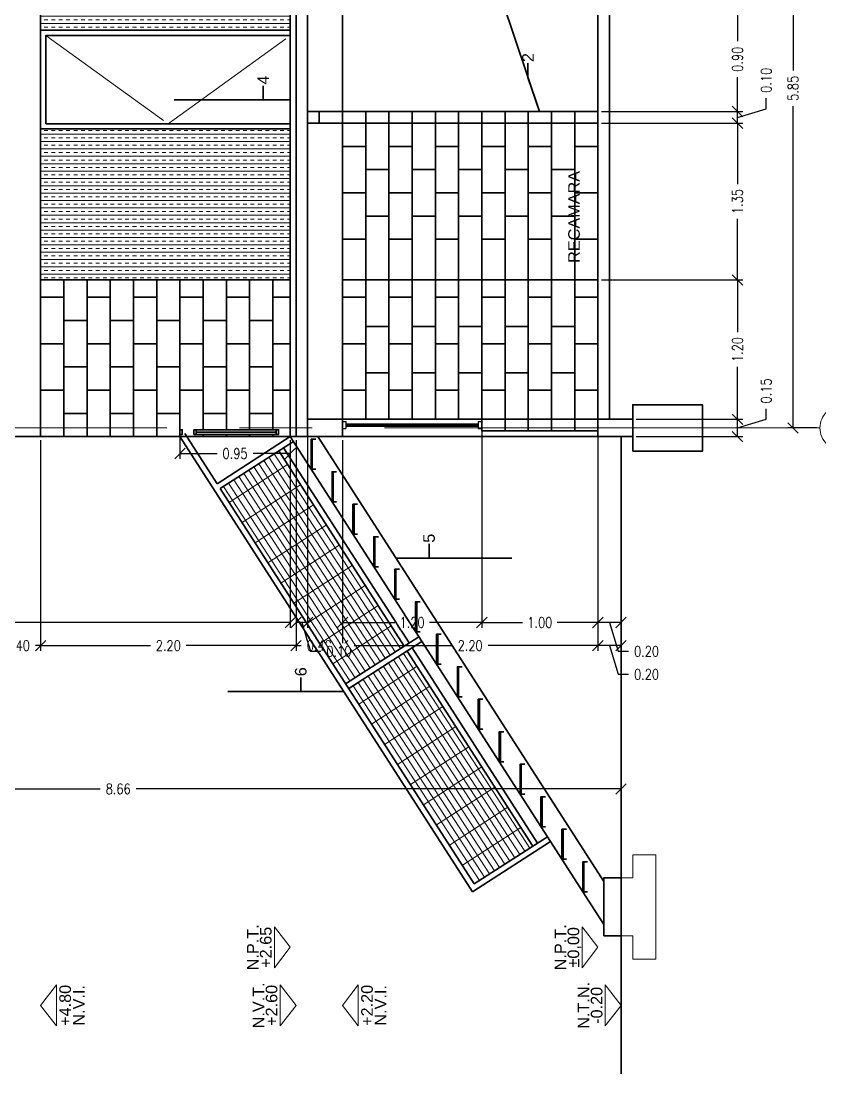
# Model space of a CAD drawing. Header units: metres. Extents: x -255 to -21, y -382 to -241.
# Drawn here: x -57.7 to -50.82, y -305.02 to -295.95 of the extents above; entities that cross this region are included whole.
import ezdxf
from ezdxf.enums import TextEntityAlignment as Align

# ---------------------------------------------------------------- set-up
doc = ezdxf.new("R2010")
doc.units = ezdxf.units.M
doc.header["$LTSCALE"] = 5
doc.header["$MEASUREMENT"] = 0
doc.linetypes.add('CENTER2', pattern=[1.125, 0.75, -0.125, 0.125, -0.125])
doc.linetypes.add('HIDDEN', pattern=[0.375, 0.25, -0.125])
doc.layers.get('0').update_dxf_attribs({"color": 30})
for name, color, linetype, lineweight in [('A-ANNO-DIMS', 3, 'Continuous', 18), ('A-ANNO-NOTE', 7, 'Continuous', 35), ('A-ANNO-SYMB', 3, 'Continuous', 18), ('A-ANNO-TEXT', 3, 'Continuous', 18), ('A-ELEV-MBE1', 7, 'Continuous', 35), ('A-ELEV-OVHD', 3, 'HIDDEN', 18), ('A-ELEV-PATT', 8, 'Continuous', 18), ('A-GLAZ-FULL', 4, 'Continuous', 25), ('A-SECT-MCUT', 7, 'Continuous', 35)]:
    doc.layers.add(name, color=color, linetype=linetype, lineweight=lineweight)
doc.styles.add('E-ARIAL', font='arial.ttf')
doc.styles.add('E-ROMANS', font='romans.shx', dxfattribs={"width": 0.8})
doc.dimstyles.new('E-0050_TICK_18', dxfattribs={"dimscale": 0.001, "dimtxt": 90, "dimasz": 90, "dimexe": 45, "dimexo": 30, "dimgap": 45, "dimtad": 0, "dimzin": 0, "dimdsep": 46, "dimtxsty": 'E-ROMANS', "dimblk": 'OBLIQUE', "dimcen": 45, "dimclrd": 256, "dimclre": 256, "dimclrt": 256, "dimadec": 0, "dimazin": 0, "dimtfac": 1, "dimtmove": 1, "dimatfit": 3, "dimldrblk": 'OPEN90', "dimfxl": 1, "dimtfill": 1, "dimtolj": 1, "dimtzin": 0, "dimarcsym": 0})
doc.dimstyles.new('E-0200_TICK_12', dxfattribs={"dimscale": 0.001, "dimtxt": 240, "dimasz": 240, "dimexe": 120, "dimexo": 80, "dimgap": 120, "dimtad": 0, "dimzin": 0, "dimdsep": 46, "dimtxsty": 'E-ROMANS', "dimblk": 'OBLIQUE', "dimcen": 120, "dimclrd": 256, "dimclre": 256, "dimclrt": 256, "dimadec": 0, "dimazin": 0, "dimtfac": 1, "dimtmove": 1, "dimatfit": 3, "dimldrblk": 'OPEN90', "dimfxl": 1, "dimtfill": 1, "dimtolj": 1, "dimtzin": 0, "dimlwd": -1, "dimarcsym": 0})

# ---------------------------------------------------------------- blocks, each defined once
blk = doc.blocks.new('TAG-LEVEL-CO')
for points in [[(0.352, 0.272), (-0.352, 0.272)], [(0.352, 0.272), (0, 0), (-0.352, 0.272)]]:
    blk.add_lwpolyline(points)
at = {"style": 'E-ARIAL'}
for tag, p in [('N.P.T.', (0, 0.486)), ('%%P0,00', (0, 0.262))]:
    blk.add_attdef(tag, text='', height=0.2, dxfattribs=at).set_placement(p, align=Align.BOTTOM_CENTER)
blk = doc.blocks.new('_Oblique')
at = {"color": 0, "linetype": 'ByBlock', "lineweight": -2}
blk.add_line((-0.5, -0.5), (0.5, 0.5), dxfattribs=at)
blk = doc.blocks.new('*D621')
at = {"layer": 'A-ANNO-DIMS', "lineweight": -2, "transparency": 16777216}
for p, q in [((-52.73, -299.5607), (-52.73, -301.3748)), ((-52.53, -299.5607), (-52.53, -301.3748)), ((-52.53, -301.3298), (-52.73, -301.3298)), ((-52.63, -301.3298), (-52.5557, -301.5773)), ((-52.5557, -301.5773), (-52.4657, -301.5773))]:
    blk.add_line(p, q, dxfattribs=at)
at = {"layer": 'A-ANNO-DIMS', "lineweight": -2, "transparency": 16777216, "xscale": 0.09, "yscale": 0.09, "zscale": 0.09, "rotation": 180}
blk.add_blockref('_Oblique', (-52.73, -301.3298), dxfattribs=at)
at = {"layer": 'A-ANNO-DIMS', "lineweight": -2, "transparency": 16777216, "xscale": 0.09, "yscale": 0.09, "zscale": 0.09}
blk.add_blockref('_Oblique', (-52.53, -301.3298), dxfattribs=at)
at = {"layer": 'A-ANNO-DIMS', "transparency": 16777216, "insert": (-52.311, -301.5773), "char_height": 0.09, "attachment_point": 5, "style": 'E-ROMANS', "bg_fill": 3, "box_fill_scale": 1.25, "bg_fill_color": 256, "bg_fill_true_color": 13158600, "bg_fill_transparency": 0}
blk.add_mtext('\\A1;0.20', dxfattribs=at)
blk = doc.blocks.new('_Open90')
at = {"color": 0, "linetype": 'ByBlock', "lineweight": -2}
for p, q in [((0, 0), (-1, 0)), ((-0.5, 0.5), (0, 0)), ((0, 0), (-0.5, -0.5))]:
    blk.add_line(p, q, dxfattribs=at)
blk = doc.blocks.new('*D622')
at = {"layer": 'A-ANNO-DIMS', "lineweight": -2, "transparency": 16777216}
for p, q in [((-54.93, -299.5607), (-54.93, -301.3748)), ((-52.73, -299.5607), (-52.73, -301.3748)), ((-54.93, -301.3298), (-53.9847, -301.3298)), ((-52.73, -301.3298), (-53.6753, -301.3298))]:
    blk.add_line(p, q, dxfattribs=at)
at = {"layer": 'A-ANNO-DIMS', "lineweight": -2, "transparency": 16777216, "xscale": 0.09, "yscale": 0.09, "zscale": 0.09, "rotation": 180}
blk.add_blockref('_Oblique', (-54.93, -301.3298), dxfattribs=at)
at = {"layer": 'A-ANNO-DIMS', "lineweight": -2, "transparency": 16777216, "xscale": 0.09, "yscale": 0.09, "zscale": 0.09}
blk.add_blockref('_Oblique', (-52.73, -301.3298), dxfattribs=at)
at = {"layer": 'A-ANNO-DIMS', "transparency": 16777216, "insert": (-53.83, -301.3298), "char_height": 0.09, "attachment_point": 5, "style": 'E-ROMANS', "bg_fill": 3, "box_fill_scale": 1.25, "bg_fill_color": 256, "bg_fill_true_color": 13158600, "bg_fill_transparency": 0}
blk.add_mtext('\\A1;2.20', dxfattribs=at)
blk = doc.blocks.new('*D623')
at = {"layer": 'A-ANNO-DIMS', "lineweight": -2, "transparency": 16777216}
for p, q in [((-55.33, -299.5607), (-55.33, -301.3748)), ((-54.93, -299.5607), (-54.93, -301.3748)), ((-55.33, -301.3298), (-55.2847, -301.3298)), ((-54.93, -301.3298), (-54.9753, -301.3298))]:
    blk.add_line(p, q, dxfattribs=at)
at = {"layer": 'A-ANNO-DIMS', "lineweight": -2, "transparency": 16777216, "xscale": 0.09, "yscale": 0.09, "zscale": 0.09, "rotation": 180}
blk.add_blockref('_Oblique', (-55.33, -301.3298), dxfattribs=at)
at = {"layer": 'A-ANNO-DIMS', "lineweight": -2, "transparency": 16777216, "xscale": 0.09, "yscale": 0.09, "zscale": 0.09}
blk.add_blockref('_Oblique', (-54.93, -301.3298), dxfattribs=at)
at = {"layer": 'A-ANNO-DIMS', "transparency": 16777216, "insert": (-55.13, -301.3298), "char_height": 0.09, "attachment_point": 5, "style": 'E-ROMANS', "bg_fill": 3, "box_fill_scale": 1.25, "bg_fill_color": 256, "bg_fill_true_color": 13158600, "bg_fill_transparency": 0}
blk.add_mtext('\\A1;0.40', dxfattribs=at)
blk = doc.blocks.new('*D624')
at = {"layer": 'A-ANNO-DIMS', "lineweight": -2, "transparency": 16777216}
for p, q in [((-57.53, -299.5607), (-57.53, -301.3748)), ((-55.33, -299.5607), (-55.33, -301.3748)), ((-57.53, -301.3298), (-56.5847, -301.3298)), ((-55.33, -301.3298), (-56.2753, -301.3298))]:
    blk.add_line(p, q, dxfattribs=at)
at = {"layer": 'A-ANNO-DIMS', "lineweight": -2, "transparency": 16777216, "xscale": 0.09, "yscale": 0.09, "zscale": 0.09, "rotation": 180}
blk.add_blockref('_Oblique', (-57.53, -301.3298), dxfattribs=at)
at = {"layer": 'A-ANNO-DIMS', "lineweight": -2, "transparency": 16777216, "xscale": 0.09, "yscale": 0.09, "zscale": 0.09}
blk.add_blockref('_Oblique', (-55.33, -301.3298), dxfattribs=at)
at = {"layer": 'A-ANNO-DIMS', "transparency": 16777216, "insert": (-56.43, -301.3298), "char_height": 0.09, "attachment_point": 5, "style": 'E-ROMANS', "bg_fill": 3, "box_fill_scale": 1.25, "bg_fill_color": 256, "bg_fill_true_color": 13158600, "bg_fill_transparency": 0}
blk.add_mtext('\\A1;2.20', dxfattribs=at)
blk = doc.blocks.new('*D625')
at = {"layer": 'A-ANNO-DIMS', "lineweight": -2, "transparency": 16777216}
for p, q in [((-57.93, -299.5607), (-57.93, -301.3748)), ((-57.53, -299.5607), (-57.53, -301.3748)), ((-57.93, -301.3298), (-57.8847, -301.3298)), ((-57.53, -301.3298), (-57.5753, -301.3298))]:
    blk.add_line(p, q, dxfattribs=at)
at = {"layer": 'A-ANNO-DIMS', "lineweight": -2, "transparency": 16777216, "xscale": 0.09, "yscale": 0.09, "zscale": 0.09, "rotation": 180}
blk.add_blockref('_Oblique', (-57.93, -301.3298), dxfattribs=at)
at = {"layer": 'A-ANNO-DIMS', "lineweight": -2, "transparency": 16777216, "xscale": 0.09, "yscale": 0.09, "zscale": 0.09}
blk.add_blockref('_Oblique', (-57.53, -301.3298), dxfattribs=at)
at = {"layer": 'A-ANNO-DIMS', "transparency": 16777216, "insert": (-57.73, -301.3298), "char_height": 0.09, "attachment_point": 5, "style": 'E-ROMANS', "bg_fill": 3, "box_fill_scale": 1.25, "bg_fill_color": 256, "bg_fill_true_color": 13158600, "bg_fill_transparency": 0}
blk.add_mtext('\\A1;0.40', dxfattribs=at)
blk = doc.blocks.new('*D629')
at = {"layer": 'A-ANNO-DIMS', "lineweight": -2, "transparency": 16777216}
for p, q in [((-52.73, -299.4107), (-52.73, -301.1766)), ((-52.53, -299.5607), (-52.53, -301.1766)), ((-52.53, -301.1316), (-52.73, -301.1316)), ((-52.63, -301.1316), (-52.5557, -301.3791)), ((-52.5557, -301.3791), (-52.4657, -301.3791))]:
    blk.add_line(p, q, dxfattribs=at)
at = {"layer": 'A-ANNO-DIMS', "lineweight": -2, "transparency": 16777216, "xscale": 0.09, "yscale": 0.09, "zscale": 0.09, "rotation": 180}
blk.add_blockref('_Oblique', (-52.73, -301.1316), dxfattribs=at)
at = {"layer": 'A-ANNO-DIMS', "lineweight": -2, "transparency": 16777216, "xscale": 0.09, "yscale": 0.09, "zscale": 0.09}
blk.add_blockref('_Oblique', (-52.53, -301.1316), dxfattribs=at)
at = {"layer": 'A-ANNO-DIMS', "transparency": 16777216, "insert": (-52.311, -301.3791), "char_height": 0.09, "attachment_point": 5, "style": 'E-ROMANS', "bg_fill": 3, "box_fill_scale": 1.25, "bg_fill_color": 256, "bg_fill_true_color": 13158600, "bg_fill_transparency": 0}
blk.add_mtext('\\A1;0.20', dxfattribs=at)
blk = doc.blocks.new('*D630')
at = {"layer": 'A-ANNO-DIMS', "lineweight": -2, "transparency": 16777216}
for p, q in [((-53.73, -299.4107), (-53.73, -301.1766)), ((-52.73, -299.4107), (-52.73, -301.1766)), ((-53.73, -301.1316), (-53.3795, -301.1316)), ((-52.73, -301.1316), (-53.0804, -301.1316))]:
    blk.add_line(p, q, dxfattribs=at)
at = {"layer": 'A-ANNO-DIMS', "lineweight": -2, "transparency": 16777216, "xscale": 0.09, "yscale": 0.09, "zscale": 0.09, "rotation": 180}
blk.add_blockref('_Oblique', (-53.73, -301.1316), dxfattribs=at)
at = {"layer": 'A-ANNO-DIMS', "lineweight": -2, "transparency": 16777216, "xscale": 0.09, "yscale": 0.09, "zscale": 0.09}
blk.add_blockref('_Oblique', (-52.73, -301.1316), dxfattribs=at)
at = {"layer": 'A-ANNO-DIMS', "transparency": 16777216, "insert": (-53.23, -301.1316), "char_height": 0.09, "attachment_point": 5, "style": 'E-ROMANS', "bg_fill": 3, "box_fill_scale": 1.25, "bg_fill_color": 256, "bg_fill_true_color": 13158600, "bg_fill_transparency": 0}
blk.add_mtext('\\A1;1.00', dxfattribs=at)
blk = doc.blocks.new('*D631')
at = {"layer": 'A-ANNO-DIMS', "lineweight": -2, "transparency": 16777216}
for p, q in [((-53.73, -299.4107), (-53.73, -301.1766)), ((-54.93, -299.5607), (-54.93, -301.1766)), ((-54.93, -301.1316), (-54.4795, -301.1316)), ((-53.73, -301.1316), (-54.1804, -301.1316))]:
    blk.add_line(p, q, dxfattribs=at)
at = {"layer": 'A-ANNO-DIMS', "lineweight": -2, "transparency": 16777216, "xscale": 0.09, "yscale": 0.09, "zscale": 0.09, "rotation": 180}
blk.add_blockref('_Oblique', (-54.93, -301.1316), dxfattribs=at)
at = {"layer": 'A-ANNO-DIMS', "lineweight": -2, "transparency": 16777216, "xscale": 0.09, "yscale": 0.09, "zscale": 0.09}
blk.add_blockref('_Oblique', (-53.73, -301.1316), dxfattribs=at)
at = {"layer": 'A-ANNO-DIMS', "transparency": 16777216, "insert": (-54.33, -301.1316), "char_height": 0.09, "attachment_point": 5, "style": 'E-ROMANS', "bg_fill": 3, "box_fill_scale": 1.25, "bg_fill_color": 256, "bg_fill_true_color": 13158600, "bg_fill_transparency": 0}
blk.add_mtext('\\A1;1.20', dxfattribs=at)
blk = doc.blocks.new('*D632')
at = {"layer": 'A-ANNO-DIMS', "lineweight": -2, "transparency": 16777216}
for p, q in [((-55.23, -299.4107), (-55.23, -301.1766)), ((-55.33, -299.5607), (-55.33, -301.1766)), ((-55.23, -301.1316), (-55.33, -301.1316)), ((-55.28, -301.1316), (-55.2057, -301.3791)), ((-55.2057, -301.3791), (-55.1157, -301.3791))]:
    blk.add_line(p, q, dxfattribs=at)
at = {"layer": 'A-ANNO-DIMS', "lineweight": -2, "transparency": 16777216, "xscale": 0.09, "yscale": 0.09, "zscale": 0.09, "rotation": 180}
blk.add_blockref('_Oblique', (-55.33, -301.1316), dxfattribs=at)
at = {"layer": 'A-ANNO-DIMS', "lineweight": -2, "transparency": 16777216, "xscale": 0.09, "yscale": 0.09, "zscale": 0.09}
blk.add_blockref('_Oblique', (-55.23, -301.1316), dxfattribs=at)
at = {"layer": 'A-ANNO-DIMS', "transparency": 16777216, "insert": (-54.961, -301.3791), "char_height": 0.09, "attachment_point": 5, "style": 'E-ROMANS', "bg_fill": 3, "box_fill_scale": 1.25, "bg_fill_color": 256, "bg_fill_true_color": 13158600, "bg_fill_transparency": 0}
blk.add_mtext('\\A1;0.10', dxfattribs=at)
blk = doc.blocks.new('*D633')
at = {"layer": 'A-ANNO-DIMS', "lineweight": -2, "transparency": 16777216}
for p, q in [((-60.53, -299.5607), (-60.53, -301.1766)), ((-55.38, -299.5607), (-55.38, -301.1766)), ((-60.53, -301.1316), (-58.1097, -301.1316)), ((-55.38, -301.1316), (-57.8003, -301.1316))]:
    blk.add_line(p, q, dxfattribs=at)
at = {"layer": 'A-ANNO-DIMS', "lineweight": -2, "transparency": 16777216, "xscale": 0.09, "yscale": 0.09, "zscale": 0.09, "rotation": 180}
blk.add_blockref('_Oblique', (-60.53, -301.1316), dxfattribs=at)
at = {"layer": 'A-ANNO-DIMS', "lineweight": -2, "transparency": 16777216, "xscale": 0.09, "yscale": 0.09, "zscale": 0.09}
blk.add_blockref('_Oblique', (-55.38, -301.1316), dxfattribs=at)
at = {"layer": 'A-ANNO-DIMS', "transparency": 16777216, "insert": (-57.955, -301.1316), "char_height": 0.09, "attachment_point": 5, "style": 'E-ROMANS', "bg_fill": 3, "box_fill_scale": 1.25, "bg_fill_color": 256, "bg_fill_true_color": 13158600, "bg_fill_transparency": 0}
blk.add_mtext('\\A1;5.15', dxfattribs=at)
blk = doc.blocks.new('*D636')
at = {"layer": 'A-ANNO-DIMS', "lineweight": -2, "transparency": 16777216}
for p, q in [((-61.1938, -300.3607), (-61.1938, -302.6093)), ((-52.53, -301.4393), (-52.53, -302.6093)), ((-61.1938, -302.5643), (-57.0166, -302.5643)), ((-52.53, -302.5643), (-56.7072, -302.5643))]:
    blk.add_line(p, q, dxfattribs=at)
at = {"layer": 'A-ANNO-DIMS', "lineweight": -2, "transparency": 16777216, "xscale": 0.09, "yscale": 0.09, "zscale": 0.09, "rotation": 180}
blk.add_blockref('_Oblique', (-61.1938, -302.5643), dxfattribs=at)
at = {"layer": 'A-ANNO-DIMS', "lineweight": -2, "transparency": 16777216, "xscale": 0.09, "yscale": 0.09, "zscale": 0.09}
blk.add_blockref('_Oblique', (-52.53, -302.5643), dxfattribs=at)
at = {"layer": 'A-ANNO-DIMS', "transparency": 16777216, "insert": (-56.8619, -302.5643), "char_height": 0.09, "attachment_point": 5, "style": 'E-ROMANS', "bg_fill": 3, "box_fill_scale": 1.25, "bg_fill_color": 256, "bg_fill_true_color": 13158600, "bg_fill_transparency": 0}
blk.add_mtext('\\A1;8.66', dxfattribs=at)
blk = doc.blocks.new('*D637')
at = {"layer": 'A-ANNO-DIMS', "lineweight": -2, "transparency": 16777216}
for p, q in [((-51.28, -299.3814), (-51.28, -299.2914)), ((-52.4, -299.3807), (-51.4825, -299.3807)), ((-51.5275, -299.5307), (-51.5275, -299.3807)), ((-51.5275, -299.4557), (-51.28, -299.3814)), ((-52.4, -299.5307), (-51.4825, -299.5307))]:
    blk.add_line(p, q, dxfattribs=at)
at = {"layer": 'A-ANNO-DIMS', "lineweight": -2, "transparency": 16777216, "xscale": 0.09, "yscale": 0.09, "zscale": 0.09}
for p, rotation in [((-51.5275, -299.3807), 90), ((-51.5275, -299.5307), 270)]:
    blk.add_blockref('_Oblique', p, dxfattribs=dict(at, rotation=rotation))
at = {"layer": 'A-ANNO-DIMS', "transparency": 16777216, "insert": (-51.28, -299.1367), "char_height": 0.09, "attachment_point": 5, "rotation": 90, "style": 'E-ROMANS', "bg_fill": 3, "box_fill_scale": 1.25, "bg_fill_color": 256, "bg_fill_true_color": 13158600, "bg_fill_transparency": 0}
blk.add_mtext('\\A1;0.15', dxfattribs=at)
blk = doc.blocks.new('*D638')
at = {"layer": 'A-ANNO-DIMS', "lineweight": -2, "transparency": 16777216}
for p, q in [((-52.7, -298.1807), (-51.4825, -298.1807)), ((-51.5275, -298.1807), (-51.5275, -298.6311)), ((-51.5275, -299.3807), (-51.5275, -298.9302)), ((-52.4, -299.3807), (-51.4825, -299.3807))]:
    blk.add_line(p, q, dxfattribs=at)
at = {"layer": 'A-ANNO-DIMS', "lineweight": -2, "transparency": 16777216, "xscale": 0.09, "yscale": 0.09, "zscale": 0.09}
for p, rotation in [((-51.5275, -298.1807), 90), ((-51.5275, -299.3807), 270)]:
    blk.add_blockref('_Oblique', p, dxfattribs=dict(at, rotation=rotation))
at = {"layer": 'A-ANNO-DIMS', "transparency": 16777216, "insert": (-51.5275, -298.7807), "char_height": 0.09, "attachment_point": 5, "rotation": 90, "style": 'E-ROMANS', "bg_fill": 3, "box_fill_scale": 1.25, "bg_fill_color": 256, "bg_fill_true_color": 13158600, "bg_fill_transparency": 0}
blk.add_mtext('\\A1;1.20', dxfattribs=at)
blk = doc.blocks.new('*D639')
at = {"layer": 'A-ANNO-DIMS', "lineweight": -2, "transparency": 16777216}
for p, q in [((-52.7, -296.8307), (-51.4825, -296.8307)), ((-51.5275, -296.8307), (-51.5275, -297.3561)), ((-51.5275, -298.1807), (-51.5275, -297.6552)), ((-52.7, -298.1807), (-51.4825, -298.1807))]:
    blk.add_line(p, q, dxfattribs=at)
at = {"layer": 'A-ANNO-DIMS', "lineweight": -2, "transparency": 16777216, "xscale": 0.09, "yscale": 0.09, "zscale": 0.09}
for p, rotation in [((-51.5275, -296.8307), 90), ((-51.5275, -298.1807), 270)]:
    blk.add_blockref('_Oblique', p, dxfattribs=dict(at, rotation=rotation))
at = {"layer": 'A-ANNO-DIMS', "transparency": 16777216, "insert": (-51.5275, -297.5057), "char_height": 0.09, "attachment_point": 5, "rotation": 90, "style": 'E-ROMANS', "bg_fill": 3, "box_fill_scale": 1.25, "bg_fill_color": 256, "bg_fill_true_color": 13158600, "bg_fill_transparency": 0}
blk.add_mtext('\\A1;1.35', dxfattribs=at)
blk = doc.blocks.new('*D640')
at = {"layer": 'A-ANNO-DIMS', "lineweight": -2, "transparency": 16777216}
for p, q in [((-51.28, -296.7064), (-51.28, -296.6164)), ((-52.7, -296.7307), (-51.4825, -296.7307)), ((-51.5275, -296.7807), (-51.28, -296.7064)), ((-51.5275, -296.8307), (-51.5275, -296.7307)), ((-52.7, -296.8307), (-51.4825, -296.8307))]:
    blk.add_line(p, q, dxfattribs=at)
at = {"layer": 'A-ANNO-DIMS', "lineweight": -2, "transparency": 16777216, "xscale": 0.09, "yscale": 0.09, "zscale": 0.09}
for p, rotation in [((-51.5275, -296.7307), 90), ((-51.5275, -296.8307), 270)]:
    blk.add_blockref('_Oblique', p, dxfattribs=dict(at, rotation=rotation))
at = {"layer": 'A-ANNO-DIMS', "transparency": 16777216, "insert": (-51.28, -296.4617), "char_height": 0.09, "attachment_point": 5, "rotation": 90, "style": 'E-ROMANS', "bg_fill": 3, "box_fill_scale": 1.25, "bg_fill_color": 256, "bg_fill_true_color": 13158600, "bg_fill_transparency": 0}
blk.add_mtext('\\A1;0.10', dxfattribs=at)
blk = doc.blocks.new('*D641')
at = {"layer": 'A-ANNO-DIMS', "lineweight": -2, "transparency": 16777216}
for p, q in [((-52.7, -295.8307), (-51.4825, -295.8307)), ((-51.5275, -295.8307), (-51.5275, -296.1259)), ((-51.5275, -296.7307), (-51.5275, -296.4354)), ((-52.7, -296.7307), (-51.4825, -296.7307))]:
    blk.add_line(p, q, dxfattribs=at)
at = {"layer": 'A-ANNO-DIMS', "lineweight": -2, "transparency": 16777216, "xscale": 0.09, "yscale": 0.09, "zscale": 0.09}
for p, rotation in [((-51.5275, -295.8307), 90), ((-51.5275, -296.7307), 270)]:
    blk.add_blockref('_Oblique', p, dxfattribs=dict(at, rotation=rotation))
at = {"layer": 'A-ANNO-DIMS', "transparency": 16777216, "insert": (-51.5275, -296.2807), "char_height": 0.09, "attachment_point": 5, "rotation": 90, "style": 'E-ROMANS', "bg_fill": 3, "box_fill_scale": 1.25, "bg_fill_color": 256, "bg_fill_true_color": 13158600, "bg_fill_transparency": 0}
blk.add_mtext('\\A1;0.90', dxfattribs=at)
blk = doc.blocks.new('*D644')
at = {"layer": 'A-ANNO-DIMS', "lineweight": -2, "transparency": 16777216}
for p, q in [((-56.33, -299.5407), (-56.33, -299.7204)), ((-55.38, -299.5607), (-55.38, -299.7204)), ((-56.33, -299.6754), (-56.0097, -299.6754)), ((-55.38, -299.6754), (-55.7003, -299.6754))]:
    blk.add_line(p, q, dxfattribs=at)
at = {"layer": 'A-ANNO-DIMS', "lineweight": -2, "transparency": 16777216, "xscale": 0.09, "yscale": 0.09, "zscale": 0.09, "rotation": 180}
blk.add_blockref('_Oblique', (-56.33, -299.6754), dxfattribs=at)
at = {"layer": 'A-ANNO-DIMS', "lineweight": -2, "transparency": 16777216, "xscale": 0.09, "yscale": 0.09, "zscale": 0.09}
blk.add_blockref('_Oblique', (-55.38, -299.6754), dxfattribs=at)
at = {"layer": 'A-ANNO-DIMS', "transparency": 16777216, "insert": (-55.855, -299.6754), "char_height": 0.09, "attachment_point": 5, "style": 'E-ROMANS', "bg_fill": 3, "box_fill_scale": 1.25, "bg_fill_color": 256, "bg_fill_true_color": 13158600, "bg_fill_transparency": 0}
blk.add_mtext('\\A1;0.95', dxfattribs=at)
blk = doc.blocks.new('*D647')
at = {"layer": 'A-ANNO-DIMS', "lineweight": -2, "transparency": 16777216}
for p, q in [((-50.8473, -293.6057), (-51.0939, -293.6057)), ((-51.0489, -293.6057), (-51.0489, -296.3759)), ((-51.0489, -299.4557), (-51.0489, -296.6854)), ((-50.8473, -299.4557), (-51.0939, -299.4557))]:
    blk.add_line(p, q, dxfattribs=at)
at = {"layer": 'A-ANNO-DIMS', "lineweight": -2, "transparency": 16777216, "xscale": 0.09, "yscale": 0.09, "zscale": 0.09}
for p, rotation in [((-51.0489, -293.6057), 90), ((-51.0489, -299.4557), 270)]:
    blk.add_blockref('_Oblique', p, dxfattribs=dict(at, rotation=rotation))
at = {"layer": 'A-ANNO-DIMS', "transparency": 16777216, "insert": (-51.0489, -296.5307), "char_height": 0.09, "attachment_point": 5, "rotation": 90, "style": 'E-ROMANS', "bg_fill": 3, "box_fill_scale": 1.25, "bg_fill_color": 256, "bg_fill_true_color": 13158600, "bg_fill_transparency": 0}
blk.add_mtext('\\A1;5.85', dxfattribs=at)

msp = doc.modelspace()

# ---------------------------------------------------------------- hatches: boundary and pattern name
at = {"layer": 'A-ELEV-PATT'}
h = msp.add_hatch(dxfattribs=at)
h.set_pattern_fill('TRANS', color=256, scale=0.01, angle=90, style=0)
h.set_pattern_definition([(180, (0, 0), (-8e-18, -0.0635), []), (180, (-4e-18, -0.03175), (-8e-18, -0.0635), [0.03175, -0.03175])])
h.paths.add_polyline_path([(-59.93, -294.8807), (-60.1574, -294.8807), (-60.53, -298.1807), (-57.93, -298.1807), (-57.93, -294.8807)])
h.paths.add_polyline_path([(-57.53, -296.8807), (-57.53, -298.1807), (-55.38, -298.1807), (-55.38, -296.8807)])
h.paths.add_polyline_path([(-57.53, -294.8807), (-57.53, -296.0307), (-55.38, -296.0307), (-55.38, -294.8807)])

# ---------------------------------------------------------------- linework, layer by layer
at = {"layer": 'A-ANNO-SYMB', "linetype": 'CENTER2'}
msp.add_lwpolyline([(-50.8173, -299.4557), (-62.7799, -299.4557)], dxfattribs=at)
msp.add_circle((-50.6238, -299.4557), 0.1935, dxfattribs=at)
at = {"layer": 'A-ELEV-MBE1'}
for p, q in [((-57.53, -299.5307), (-57.53, -293.5307)), ((-54.93, -296.7307), (-54.93, -293.6807)), ((-54.93, -299.3807), (-54.93, -296.8307)), ((-54.73, -298.1807), (-54.73, -296.8307)), ((-54.53, -298.1807), (-54.53, -296.8307)), ((-54.33, -298.1807), (-54.33, -296.8307)), ((-54.13, -298.1807), (-54.13, -296.8307)), ((-53.93, -298.1807), (-53.93, -296.8307)), ((-53.73, -298.1807), (-53.73, -296.8307)), ((-53.53, -298.1807), (-53.53, -296.8307)), ((-53.33, -298.1807), (-53.33, -296.8307)), ((-53.13, -298.1807), (-53.13, -296.8307)), ((-52.93, -298.1807), (-52.93, -296.8307)), ((-54.93, -297.0307), (-54.73, -297.0307)), ((-54.53, -297.0307), (-54.33, -297.0307)), ((-54.13, -297.0307), (-53.93, -297.0307)), ((-53.73, -297.0307), (-53.53, -297.0307)), ((-53.33, -297.0307), (-53.13, -297.0307)), ((-54.73, -297.2307), (-54.53, -297.2307)), ((-54.33, -297.2307), (-54.13, -297.2307)), ((-53.93, -297.2307), (-53.73, -297.2307)), ((-53.53, -297.2307), (-53.33, -297.2307)), ((-53.13, -297.2307), (-52.93, -297.2307)), ((-54.93, -297.4307), (-54.73, -297.4307)), ((-54.53, -297.4307), (-54.33, -297.4307)), ((-54.13, -297.4307), (-53.93, -297.4307)), ((-53.73, -297.4307), (-53.53, -297.4307)), ((-53.33, -297.4307), (-53.13, -297.4307)), ((-54.73, -297.6307), (-54.53, -297.6307)), ((-54.33, -297.6307), (-54.13, -297.6307)), ((-53.93, -297.6307), (-53.73, -297.6307)), ((-53.53, -297.6307), (-53.33, -297.6307)), ((-53.13, -297.6307), (-52.93, -297.6307)), ((-54.93, -297.8307), (-54.73, -297.8307)), ((-54.53, -297.8307), (-54.33, -297.8307)), ((-54.13, -297.8307), (-53.93, -297.8307)), ((-53.73, -297.8307), (-53.53, -297.8307)), ((-53.33, -297.8307), (-53.13, -297.8307)), ((-57.53, -298.1807), (-55.38, -298.1807)), ((-57.53, -298.1807), (-55.38, -298.1807)), ((-54.73, -298.1807), (-54.53, -298.1807)), ((-54.33, -298.1807), (-54.13, -298.1807)), ((-53.93, -298.1807), (-53.73, -298.1807)), ((-53.53, -298.1807), (-53.33, -298.1807)), ((-53.13, -298.1807), (-52.93, -298.1807)), ((-57.53, -298.3307), (-57.33, -298.3307)), ((-57.13, -298.3307), (-56.93, -298.3307)), ((-56.73, -298.3307), (-56.53, -298.3307)), ((-56.33, -298.3307), (-56.13, -298.3307)), ((-55.93, -298.3307), (-55.73, -298.3307)), ((-55.53, -298.3307), (-55.38, -298.3307)), ((-54.93, -298.3307), (-54.73, -298.3307)), ((-54.53, -298.3307), (-54.33, -298.3307)), ((-54.13, -298.3307), (-53.93, -298.3307)), ((-53.73, -298.3307), (-53.53, -298.3307)), ((-53.33, -298.3307), (-53.13, -298.3307)), ((-52.93, -298.3307), (-52.73, -298.3307)), ((-57.33, -298.5307), (-57.13, -298.5307)), ((-56.93, -298.5307), (-56.73, -298.5307)), ((-56.53, -298.5307), (-56.33, -298.5307)), ((-56.13, -298.5307), (-55.93, -298.5307)), ((-55.73, -298.5307), (-55.53, -298.5307)), ((-54.73, -298.5807), (-54.53, -298.5807)), ((-54.33, -298.5807), (-54.13, -298.5807)), ((-53.93, -298.5807), (-53.73, -298.5807)), ((-53.53, -298.5807), (-53.33, -298.5807)), ((-53.13, -298.5807), (-52.93, -298.5807)), ((-57.53, -298.7307), (-57.33, -298.7307)), ((-57.13, -298.7307), (-56.93, -298.7307)), ((-56.73, -298.7307), (-56.53, -298.7307)), ((-56.33, -298.7307), (-56.13, -298.7307)), ((-55.93, -298.7307), (-55.73, -298.7307)), ((-55.53, -298.7307), (-55.38, -298.7307)), ((-54.93, -298.7307), (-54.73, -298.7307)), ((-54.53, -298.7307), (-54.33, -298.7307)), ((-54.13, -298.7307), (-53.93, -298.7307)), ((-53.73, -298.7307), (-53.53, -298.7307)), ((-53.33, -298.7307), (-53.13, -298.7307)), ((-52.93, -298.7307), (-52.73, -298.7307)), ((-57.33, -298.9307), (-57.13, -298.9307)), ((-56.93, -298.9307), (-56.73, -298.9307)), ((-56.53, -298.9307), (-56.33, -298.9307)), ((-56.13, -298.9307), (-55.93, -298.9307)), ((-55.73, -298.9307), (-55.53, -298.9307)), ((-54.73, -298.9807), (-54.53, -298.9807)), ((-54.33, -298.9807), (-54.13, -298.9807)), ((-53.93, -298.9807), (-53.73, -298.9807)), ((-53.53, -298.9807), (-53.33, -298.9807)), ((-53.13, -298.9807), (-52.93, -298.9807)), ((-57.53, -299.1307), (-57.33, -299.1307)), ((-57.13, -299.1307), (-56.93, -299.1307)), ((-56.73, -299.1307), (-56.53, -299.1307)), ((-56.33, -299.1307), (-56.13, -299.1307)), ((-55.93, -299.1307), (-55.73, -299.1307)), ((-55.53, -299.1307), (-55.38, -299.1307)), ((-54.93, -299.1307), (-54.73, -299.1307)), ((-54.53, -299.1307), (-54.33, -299.1307)), ((-54.13, -299.1307), (-53.93, -299.1307)), ((-53.73, -299.1307), (-53.53, -299.1307)), ((-53.33, -299.1307), (-53.13, -299.1307)), ((-52.93, -299.1307), (-52.73, -299.1307)), ((-57.33, -299.3307), (-57.13, -299.3307)), ((-56.93, -299.3307), (-56.73, -299.3307)), ((-56.53, -299.3307), (-56.33, -299.3307)), ((-56.13, -299.3307), (-55.93, -299.3307)), ((-55.73, -299.3307), (-55.53, -299.3307)), ((-57.93, -299.5307), (-57.53, -299.5307)), ((-57.53, -299.5307), (-55.38, -299.5307)), ((-55.33, -299.5307), (-55.38, -299.5307)), ((-54.93, -299.5307), (-52.73, -299.5307)), ((-53.03, -303.1707), (-53.03, -302.9123)), ((-53.04, -303.1307), (-53.04, -302.9523)), ((-52.85, -303.4507), (-52.85, -303.1923)), ((-52.86, -303.4107), (-52.86, -303.2323))]:
    msp.add_line(p, q, dxfattribs=at)
for points in [[(-55.38, -293.5307), (-55.38, -299.5307)], [(-55.38, -296.8807), (-57.53, -296.8807), (-57.53, -296.0307), (-55.38, -296.0307)], [(-55.38, -296.8357), (-57.485, -296.8357), (-57.485, -296.0757), (-55.38, -296.0757)], [(-57.33, -298.1807), (-57.33, -299.5307)], [(-57.13, -298.1807), (-57.13, -299.5307)], [(-56.93, -298.1807), (-56.93, -299.5307)], [(-56.73, -298.1807), (-56.73, -299.5307)], [(-56.53, -298.1807), (-56.53, -299.5307)], [(-56.33, -298.1807), (-56.33, -299.5307)], [(-56.13, -298.1807), (-56.13, -299.4707)], [(-55.93, -298.1807), (-55.93, -299.4707)], [(-55.73, -298.1807), (-55.73, -299.4707)], [(-55.53, -298.1807), (-55.53, -299.4707)], [(-52.73, -298.1807), (-54.93, -298.1807)], [(-54.73, -298.1807), (-54.73, -299.3807)], [(-54.53, -298.1807), (-54.53, -299.3807)], [(-54.33, -298.1807), (-54.33, -299.3807)], [(-54.13, -298.1807), (-54.13, -299.3807)], [(-53.93, -298.1807), (-53.93, -299.3807)], [(-53.73, -298.1807), (-53.73, -299.3807)], [(-53.53, -298.1807), (-53.53, -299.3807)], [(-53.33, -298.1807), (-53.33, -299.3807)], [(-53.13, -298.1807), (-53.13, -299.3807)], [(-52.93, -298.1807), (-52.93, -299.3807)], [(-53.73, -299.3807), (-54.93, -299.3807)], [(-56.19, -299.4707), (-55.5, -299.4707)], [(-56.19, -299.5107), (-55.5, -299.5107)], [(-56.13, -299.5107), (-56.13, -299.5307)], [(-55.93, -299.5107), (-55.93, -299.5307)], [(-55.73, -299.5107), (-55.73, -299.5307)], [(-55.53, -299.5107), (-55.53, -299.5307)], [(-53.81, -303.4507), (-53.1378, -303.0185)], [(-53.7949, -303.3816), (-53.1648, -302.9765)]]:
    msp.add_lwpolyline(points, dxfattribs=at)
at = {"layer": 'A-ELEV-OVHD'}
for points in [[(-57.485, -296.0757), (-56.4325, -296.8357), (-55.38, -296.0757)], [(-52.53, -303.3307), (-52.43, -303.3307), (-52.43, -303.1307), (-52.23, -303.1307), (-52.23, -303.5807)], [(-52.53, -303.8307), (-52.43, -303.8307), (-52.43, -304.0307), (-52.23, -304.0307), (-52.23, -303.5807)]]:
    msp.add_lwpolyline(points, dxfattribs=at)
at = {"layer": 'A-GLAZ-FULL'}
for p, q in [((-54.93, -299.4007), (-54.9, -299.4007)), ((-54.9, -299.4007), (-54.9, -299.4607)), ((-53.76, -299.4007), (-53.76, -299.4607)), ((-53.76, -299.4007), (-53.73, -299.4007)), ((-54.93, -299.4607), (-54.9, -299.4607)), ((-54.9, -299.4207), (-53.76, -299.4207)), ((-54.9, -299.4307), (-53.76, -299.4307)), ((-54.9, -299.4407), (-53.76, -299.4407)), ((-53.76, -299.4607), (-53.73, -299.4607))]:
    msp.add_line(p, q, dxfattribs=at)
at = {"layer": 'A-SECT-MCUT'}
for p, q in [((-55.33, -293.5307), (-55.33, -299.5307)), ((-52.73, -299.3807), (-52.73, -293.6807)), ((-52.63, -299.3807), (-52.63, -293.6807)), ((-55.23, -296.7307), (-52.73, -296.7307)), ((-55.13, -296.8307), (-55.13, -296.7307)), ((-54.93, -296.8307), (-54.93, -296.7307)), ((-54.73, -296.8307), (-54.73, -296.7307)), ((-54.53, -296.8307), (-54.53, -296.7307)), ((-54.33, -296.8307), (-54.33, -296.7307)), ((-54.13, -296.8307), (-54.13, -296.7307)), ((-53.93, -296.8307), (-53.93, -296.7307)), ((-53.73, -296.8307), (-53.73, -296.7307)), ((-53.53, -296.8307), (-53.53, -296.7307)), ((-53.33, -296.8307), (-53.33, -296.7307)), ((-53.13, -296.8307), (-53.13, -296.7307)), ((-52.93, -296.8307), (-52.93, -296.7307)), ((-55.23, -296.8307), (-52.73, -296.8307)), ((-54.93, -299.3807), (-55.23, -299.3807)), ((-54.93, -299.3807), (-54.93, -299.5307)), ((-53.53, -299.3807), (-53.53, -299.4807)), ((-53.33, -299.3807), (-53.33, -299.4807)), ((-53.13, -299.3807), (-53.13, -299.4807)), ((-52.93, -299.3807), (-52.93, -299.4807)), ((-52.73, -299.5307), (-52.73, -299.3807)), ((-52.73, -299.3807), (-52.43, -299.3807)), ((-55.33, -299.5307), (-54.93, -299.5307)), ((-52.43, -299.5307), (-52.73, -299.5307))]:
    msp.add_line(p, q, dxfattribs=at)
msp.add_lwpolyline([(-52.43, -299.6557), (-52.43, -299.2557), (-51.83, -299.2557), (-51.83, -299.6557)], close=True, dxfattribs=at)
for points in [[(-52.73, -299.3807), (-53.73, -299.3807), (-53.73, -299.4807), (-52.73, -299.4807)], [(-56.33, -299.4707), (-56.33, -299.5107), (-56.31, -299.5107), (-56.31, -299.4707), (-56.33, -299.4707)], [(-56.21, -299.4707), (-56.21, -299.5107), (-56.19, -299.5107), (-56.19, -299.4707), (-56.21, -299.4707)], [(-55.5, -299.4907), (-56.19, -299.4907)], [(-55.5, -299.4707), (-55.5, -299.5107), (-55.48, -299.5107), (-55.48, -299.4707), (-55.5, -299.4707)], [(-52.53, -305.0189), (-52.53, -299.5307)], [(-53.18, -302.8907), (-53.22, -302.8907), (-53.22, -302.8507)], [(-53, -302.9123), (-53.04, -302.9123), (-53.04, -302.9523)], [(-53, -303.1707), (-53.04, -303.1707), (-53.04, -303.1307)], [(-52.82, -303.1923), (-52.86, -303.1923), (-52.86, -303.2323)], [(-52.68, -303.8307), (-52.68, -303.3307), (-52.53, -303.3307)], [(-52.82, -303.4507), (-52.86, -303.4507), (-52.86, -303.4107)], [(-52.68, -303.8307), (-52.53, -303.8307)]]:
    msp.add_lwpolyline(points, dxfattribs=at)

# ---------------------------------------------------------------- block references
at = {"layer": 'A-ANNO-SYMB', "xscale": 0.5, "yscale": 0.5, "zscale": 0.5, "rotation": 90}
for p, values in [((-55.38, -303.9284), {'%%P0,00': '+2.65', 'N.P.T.': 'N.P.T.'}), ((-52.73, -303.9284), {'%%P0,00': '%%P0,00', 'N.P.T.': 'N.P.T.'}), ((-55.33, -304.4284), {'%%P0,00': '+2.60', 'N.P.T.': 'N.V.T.'}), ((-52.53, -304.4284), {'%%P0,00': '-0.20', 'N.P.T.': 'N.T.N.'})]:
    msp.add_blockref('TAG-LEVEL-CO', p, dxfattribs=at).add_auto_attribs(values)
at = {"layer": 'A-ANNO-SYMB'}
ref = msp.add_blockref('TAG-LEVEL-CO', (-57.53, -304.4284), dxfattribs=dict(at, xscale=-0.5, yscale=0.5, zscale=0.5, rotation=270))
ref.add_attrib('%%P0,00', '+4.80', dxfattribs={"layer": '0', "height": 0.1, "rotation": 90, "style": 'E-ARIAL'}).set_placement((-57.2388, -304.4284), align=Align.BOTTOM_CENTER)
ref.add_attrib('N.P.T.', 'N.V.I.', dxfattribs={"layer": '0', "height": 0.1, "rotation": 90, "style": 'E-ARIAL'}).set_placement((-57.1216, -304.4284), align=Align.BOTTOM_CENTER)
ref = msp.add_blockref('TAG-LEVEL-CO', (-54.93, -304.4284), dxfattribs=dict(at, xscale=-0.5, yscale=0.5, zscale=0.5, rotation=270))
ref.add_attrib('%%P0,00', '+2.20', dxfattribs={"layer": '0', "height": 0.1, "rotation": 90, "style": 'E-ARIAL'}).set_placement((-54.6388, -304.4284), align=Align.BOTTOM_CENTER)
ref.add_attrib('N.P.T.', 'N.V.I.', dxfattribs={"layer": '0', "height": 0.1, "rotation": 90, "style": 'E-ARIAL'}).set_placement((-54.5216, -304.4284), align=Align.BOTTOM_CENTER)

# ---------------------------------------------------------------- texts
at = {"layer": 'A-ANNO-TEXT', "char_height": 0.1, "rotation": 90, "style": 'E-ARIAL'}
for s, insert, attachment_point in [('2', (-53.332, -296.3049), 4), ('4', (-55.6129, -296.4983), 4), ('RECAMARA', (-52.8842, -298.0341), 7)]:
    msp.add_mtext(s, dxfattribs=dict(at, insert=insert, attachment_point=attachment_point))

# ---------------------------------------------------------------- leaders
at = {"layer": 'A-ANNO-NOTE'}
for points in [[(-53.2334, -296.7307), (-53.332, -296.4363), (-53.3321, -296.3152)], [(-55.38, -296.6298), (-55.6129, -296.6298), (-55.613, -296.5087)]]:
    msp.add_leader(points, dimstyle='E-0200_TICK_12', override={"dimasz": 0.2, "dimgap": 0.8, "dimtad": 0, "dimldrblk": 'Open90'}, dxfattribs=at)

# ---------------------------------------------------------------- next in the draw order: dimensions: what is measured, and where the dimension line sits
at = {"layer": 'A-ANNO-DIMS'}
for base, p1, p2, angle, picture, middle in [((-51.0489, -293.6057), (-50.8173, -299.4557), (-50.8173, -293.6057), 90, '*D647', (-51.0489, -296.5307)), ((-52.73, -301.3298), (-52.53, -299.5307), (-52.73, -299.5307), 180, '*D621', (-52.4207, -301.5773))]:
    dim = msp.add_linear_dim(base=base, p1=p1, p2=p2, angle=angle, dimstyle='E-0050_TICK_18', dxfattribs=at)
    dim.commit()
    dim.dimension.update_dxf_attribs({"geometry": picture, "text_midpoint": middle})

# ---------------------------------------------------------------- next in the draw order: dimensions: what is measured, and where the dimension line sits
dim = msp.add_linear_dim(base=(-54.93, -301.3298), p1=(-52.73, -299.5307), p2=(-54.93, -299.5307), angle=180, dimstyle='E-0050_TICK_18', dxfattribs=at)
dim.commit()
dim.dimension.update_dxf_attribs({"geometry": '*D622', "text_midpoint": (-53.83, -301.3298)})

# ---------------------------------------------------------------- next in the draw order: dimensions: what is measured, and where the dimension line sits
for base, p1, p2, picture, middle in [((-52.73, -301.1316), (-52.53, -299.5307), (-52.73, -299.3807), '*D629', (-52.4207, -301.3791)), ((-55.33, -301.3298), (-54.93, -299.5307), (-55.33, -299.5307), '*D623', (-55.13, -301.3298))]:
    dim = msp.add_linear_dim(base=base, p1=p1, p2=p2, angle=180, dimstyle='E-0050_TICK_18', dxfattribs=at)
    dim.commit()
    dim.dimension.update_dxf_attribs({"geometry": picture, "text_midpoint": middle})

# ---------------------------------------------------------------- next in the draw order: dimensions: what is measured, and where the dimension line sits
for base, p1, p2, angle, picture, middle in [((-51.5275, -299.3807), (-52.43, -299.5307), (-52.43, -299.3807), 90, '*D637', (-51.28, -299.2464)), ((-53.73, -301.1316), (-52.73, -299.3807), (-53.73, -299.3807), 180, '*D630', (-53.23, -301.1316)), ((-57.53, -301.3298), (-55.33, -299.5307), (-57.53, -299.5307), 180, '*D624', (-56.43, -301.3298))]:
    dim = msp.add_linear_dim(base=base, p1=p1, p2=p2, angle=angle, dimstyle='E-0050_TICK_18', dxfattribs=at)
    dim.commit()
    dim.dimension.update_dxf_attribs({"geometry": picture, "text_midpoint": middle})

# ---------------------------------------------------------------- next in the draw order: dimensions: what is measured, and where the dimension line sits
for base, p1, p2, angle, picture, middle in [((-51.5275, -298.1807), (-52.43, -299.3807), (-52.73, -298.1807), 90, '*D638', (-51.5275, -298.7807)), ((-54.93, -301.1316), (-53.73, -299.3807), (-54.93, -299.5307), 180, '*D631', (-54.33, -301.1316)), ((-57.93, -301.3298), (-57.53, -299.5307), (-57.93, -299.5307), 180, '*D625', (-57.73, -301.3298))]:
    dim = msp.add_linear_dim(base=base, p1=p1, p2=p2, angle=angle, dimstyle='E-0050_TICK_18', dxfattribs=at)
    dim.commit()
    dim.dimension.update_dxf_attribs({"geometry": picture, "text_midpoint": middle})

# ---------------------------------------------------------------- next in the draw order: dimensions: what is measured, and where the dimension line sits
for base, p1, p2, angle, picture, middle in [((-51.5275, -296.8307), (-52.73, -298.1807), (-52.73, -296.8307), 90, '*D639', (-51.5275, -297.5057)), ((-55.33, -301.1316), (-55.23, -299.3807), (-55.33, -299.5307), 180, '*D632', (-55.0707, -301.3791))]:
    dim = msp.add_linear_dim(base=base, p1=p1, p2=p2, angle=angle, dimstyle='E-0050_TICK_18', dxfattribs=at)
    dim.commit()
    dim.dimension.update_dxf_attribs({"geometry": picture, "text_midpoint": middle})

# ---------------------------------------------------------------- next in the draw order: linework, layer by layer
at = {"layer": 'A-ELEV-MBE1'}
for p, q in [((-52.93, -297.0307), (-52.73, -297.0307)), ((-52.93, -297.4307), (-52.73, -297.4307)), ((-52.93, -297.8307), (-52.73, -297.8307)), ((-55.19, -299.8107), (-55.19, -299.5523)), ((-55.2, -299.7707), (-55.2, -299.5923)), ((-55.01, -300.0907), (-55.01, -299.8323)), ((-55.02, -300.0507), (-55.02, -299.8723))]:
    msp.add_line(p, q, dxfattribs=at)
at = {"layer": 'A-SECT-MCUT'}
for p, q in [((-55.23, -293.6807), (-55.23, -299.3807)), ((-55.23, -299.3807), (-55.23, -299.5307))]:
    msp.add_line(p, q, dxfattribs=at)
for points in [[(-55.16, -299.5523), (-55.2, -299.5523), (-55.2, -299.5923)], [(-55.16, -299.8107), (-55.2, -299.8107), (-55.2, -299.7707)], [(-54.98, -299.8323), (-55.02, -299.8323), (-55.02, -299.8723)], [(-54.98, -300.0907), (-55.02, -300.0907), (-55.02, -300.0507)], [(-54.8, -300.1123), (-54.84, -300.1123), (-54.84, -300.1523)]]:
    msp.add_lwpolyline(points, dxfattribs=at)

# ---------------------------------------------------------------- next in the draw order: dimensions: what is measured, and where the dimension line sits
at = {"layer": 'A-ANNO-DIMS'}
for base, p1, p2, angle, picture, middle in [((-51.5275, -296.7307), (-52.73, -296.8307), (-52.73, -296.7307), 90, '*D640', (-51.28, -296.5714)), ((-60.53, -301.1316), (-55.38, -299.5307), (-60.53, -299.5307), 180, '*D633', (-57.955, -301.1316))]:
    dim = msp.add_linear_dim(base=base, p1=p1, p2=p2, angle=angle, dimstyle='E-0050_TICK_18', dxfattribs=at)
    dim.commit()
    dim.dimension.update_dxf_attribs({"geometry": picture, "text_midpoint": middle})

# ---------------------------------------------------------------- next in the draw order: dimensions: what is measured, and where the dimension line sits
for base, p1, p2, angle, picture, middle in [((-51.5275, -295.8307), (-52.73, -296.7307), (-52.73, -295.8307), 90, '*D641', (-51.5275, -296.2807)), ((-56.33, -299.6754), (-55.38, -299.5307), (-56.33, -299.5107), 180, '*D644', (-55.855, -299.6754)), ((-52.53, -302.5643), (-61.1938, -300.3307), (-52.53, -301.4093), 180, '*D636', (-56.8619, -302.5643))]:
    dim = msp.add_linear_dim(base=base, p1=p1, p2=p2, angle=angle, dimstyle='E-0050_TICK_18', dxfattribs=at)
    dim.commit()
    dim.dimension.update_dxf_attribs({"geometry": picture, "text_midpoint": middle})

# ---------------------------------------------------------------- next in the draw order: hatches: boundary and pattern name
at = {"layer": 'A-ELEV-PATT'}
h = msp.add_hatch(dxfattribs=at)
h.set_pattern_fill('GRATE', color=256, scale=0.065, angle=213, style=0)
h.set_pattern_definition([(303, (0, 0), (0.04327016, 0.02809997), []), (33, (0, 0), (-0.11239988, 0.17308064), [])])
h.paths.add_polyline_path([(-55.4791, -299.6538), (-55.9831, -299.9778), (-54.9025, -301.6587), (-54.3986, -301.3347)])
h.paths.add_polyline_path([(-54.8755, -301.7007), (-53.7949, -303.3816), (-53.291, -303.0576), (-54.3715, -301.3767)])

# ---------------------------------------------------------------- next in the draw order: linework, layer by layer
at = {"layer": 'A-ELEV-MBE1'}
for p, q in [((-56.33, -299.5307), (-53.81, -303.4507)), ((-56.2879, -299.5036), (-56.0101, -299.9358)), ((-55.38, -299.5307), (-52.68, -303.7307)), ((-55.1422, -299.5307), (-52.68, -303.3608)), ((-55.4791, -299.6538), (-54.3986, -301.3347)), ((-55.437, -299.6268), (-54.3565, -301.3076)), ((-55.9831, -299.9778), (-53.7949, -303.3816)), ((-54.83, -300.3707), (-54.83, -300.1123)), ((-54.84, -300.3307), (-54.84, -300.1523)), ((-54.65, -300.6507), (-54.65, -300.3923)), ((-54.66, -300.6107), (-54.66, -300.4323)), ((-54.47, -300.9307), (-54.47, -300.6723)), ((-54.48, -300.8907), (-54.48, -300.7123)), ((-54.3, -301.1707), (-54.3, -300.9923)), ((-54.29, -301.2107), (-54.29, -300.9523)), ((-54.12, -301.4507), (-54.12, -301.2723)), ((-54.11, -301.4907), (-54.11, -301.2323)), ((-54.3715, -301.3767), (-53.291, -303.0576)), ((-54.3295, -301.3497), (-53.2489, -303.0305)), ((-53.94, -301.7307), (-53.94, -301.5523)), ((-53.93, -301.7707), (-53.93, -301.5123)), ((-53.76, -302.0107), (-53.76, -301.8323)), ((-53.75, -302.0507), (-53.75, -301.7923)), ((-53.58, -302.2907), (-53.58, -302.1123)), ((-53.57, -302.3307), (-53.57, -302.0723)), ((-53.4, -302.5707), (-53.4, -302.3923)), ((-53.39, -302.6107), (-53.39, -302.3523)), ((-53.21, -302.8907), (-53.21, -302.6323)), ((-53.22, -302.8507), (-53.22, -302.6723))]:
    msp.add_line(p, q, dxfattribs=at)
for points in [[(-55.38, -299.5307), (-56.0101, -299.9358)], [(-55.3529, -299.5727), (-55.9831, -299.9778)], [(-54.9025, -301.6587), (-54.2724, -301.2536)], [(-54.8755, -301.7007), (-54.2453, -301.2956)]]:
    msp.add_lwpolyline(points, dxfattribs=at)
at = {"layer": 'A-SECT-MCUT'}
for points in [[(-54.8, -300.3707), (-54.84, -300.3707), (-54.84, -300.3307)], [(-54.62, -300.3923), (-54.66, -300.3923), (-54.66, -300.4323)], [(-54.62, -300.6507), (-54.66, -300.6507), (-54.66, -300.6107)], [(-54.44, -300.6723), (-54.48, -300.6723), (-54.48, -300.7123)], [(-54.44, -300.9307), (-54.48, -300.9307), (-54.48, -300.8907)], [(-54.26, -300.9523), (-54.3, -300.9523), (-54.3, -300.9923)], [(-54.26, -301.2107), (-54.3, -301.2107), (-54.3, -301.1707)], [(-54.08, -301.2323), (-54.12, -301.2323), (-54.12, -301.2723)], [(-54.08, -301.4907), (-54.12, -301.4907), (-54.12, -301.4507)], [(-53.9, -301.5123), (-53.94, -301.5123), (-53.94, -301.5523)], [(-53.9, -301.7707), (-53.94, -301.7707), (-53.94, -301.7307)], [(-53.72, -301.7923), (-53.76, -301.7923), (-53.76, -301.8323)], [(-53.72, -302.0507), (-53.76, -302.0507), (-53.76, -302.0107)], [(-53.54, -302.0723), (-53.58, -302.0723), (-53.58, -302.1123)], [(-53.54, -302.3307), (-53.58, -302.3307), (-53.58, -302.2907)], [(-53.36, -302.3523), (-53.4, -302.3523), (-53.4, -302.3923)], [(-53.36, -302.6107), (-53.4, -302.6107), (-53.4, -302.5707)], [(-53.18, -302.6323), (-53.22, -302.6323), (-53.22, -302.6723)]]:
    msp.add_lwpolyline(points, dxfattribs=at)

# ---------------------------------------------------------------- next in the draw order: texts
at = {"layer": 'A-ANNO-TEXT', "char_height": 0.1, "attachment_point": 4, "rotation": 90, "style": 'E-ARIAL'}
for s, insert in [('5', (-54.1838, -300.4445)), ('6', (-55.2887, -301.5943))]:
    msp.add_mtext(s, dxfattribs=dict(at, insert=insert))

# ---------------------------------------------------------------- next in the draw order: leaders
at = {"layer": 'A-ANNO-NOTE'}
for points in [[(-54.4702, -300.576), (-54.1838, -300.576), (-54.1838, -300.4549)], [(-54.9188, -301.7258), (-55.2887, -301.7258), (-55.2887, -301.6046)]]:
    msp.add_leader(points, dimstyle='E-0200_TICK_12', override={"dimasz": 0.2, "dimgap": 0.8, "dimtad": 0, "dimldrblk": 'Open90'}, dxfattribs=at)

doc.saveas('drawing.dxf')
